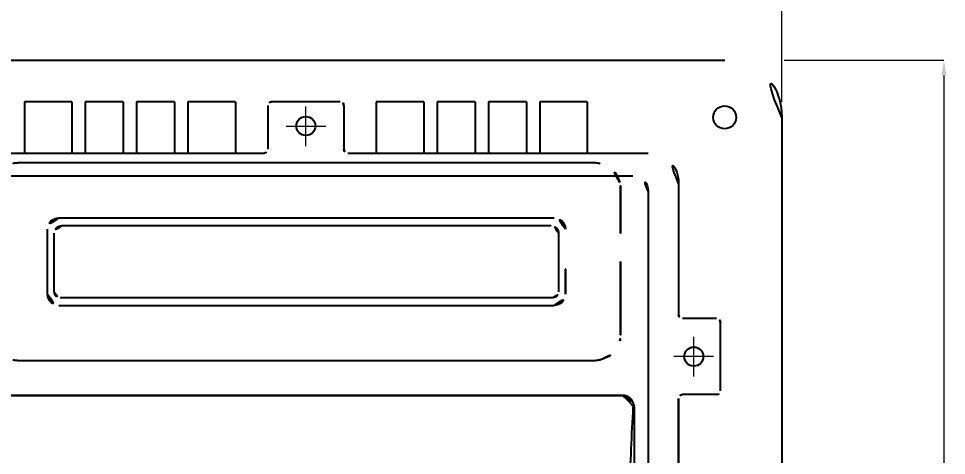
# Model space of a CAD drawing. Extents: x 16296660632 to 16296676784, y -37409619871 to -37409616699.
# Drawn here: x 16296675416.2 to 16296675660.2, y -37409617249.2 to -37409617134.4 of the extents above; entities that cross this region are included whole.
import ezdxf

# ---------------------------------------------------------------- set-up
doc = ezdxf.new("R2010")
doc.units = 0
doc.header["$LTSCALE"] = 10
doc.header["$MEASUREMENT"] = 0
doc.header["$PDMODE"] = 3
doc.header["$PDSIZE"] = -10
doc.linetypes.add('CENTER2', pattern=[28.575, 19.05, -3.175, 3.175, -3.175])
doc.layers.get('0').update_dxf_attribs({"linetype": 'CONTINUOUS'})
doc.layers.get('DEFPOINTS').update_dxf_attribs({"linetype": 'CONTINUOUS'})
for name, color, linetype in [('BODY', 7, 'CONTINUOUS'), ('MAKE2D HIDDEN LINES - TANGENT', 255, 'CONTINUOUS'), ('MAKE2D VISIBLE LINES', 7, 'CONTINUOUS'), ('MAKE2D VISIBLE LINES - TANGENT', 7, 'CONTINUOUS')]:
    doc.layers.add(name, color=color, linetype=linetype)
doc.styles.add('Daelim Dimension', font='')
doc.styles.get('Daelim Dimension').set_extended_font_data('NanumGothic')
doc.dimstyles.new('DEFAULT', dxfattribs={"dimscale": 2, "dimtxt": 2, "dimasz": 2, "dimexe": 0, "dimexo": 2, "dimgap": 1, "dimtad": 1, "dimdec": 1, "dimzin": 9, "dimdsep": 46, "dimtxsty": 'Daelim Dimension', "dimcen": 0.5, "dimclrd": 252, "dimclre": 252, "dimclrt": 3, "dimadec": 1, "dimazin": 0, "dimtfac": 1, "dimtdec": 1, "dimtix": 1, "dimtmove": 0, "dimatfit": 3, "dimfxl": 1, "dimtolj": 1, "dimtzin": 1, "dimlwd": 9, "dimlwe": 9, "dimarcsym": 0})

# ---------------------------------------------------------------- blocks, each defined once
blk = doc.blocks.new('*D5')
at = {"layer": 'BODY', "color": 5, "lineweight": 9, "transparency": 16777216}
for p, q in [((16296675617.54423, -37409617145.376938), (16296675659.53021, -37409617145.376938)), ((16296675659.53021, -37409617149.376938), (16296675659.53021, -37409617443.376968)), ((16296675615.488569, -37409617447.376968), (16296675659.53021, -37409617447.376968))]:
    blk.add_line(p, q, dxfattribs=at)
at = {"layer": 'BODY', "color": 5, "transparency": 16777216}
for points in [[(16296675658.863541, -37409617149.376938), (16296675660.196871, -37409617149.376938), (16296675659.53021, -37409617145.376938)], [(16296675658.863541, -37409617443.376968), (16296675660.196871, -37409617443.376968), (16296675659.53021, -37409617447.376968)]]:
    blk.add_solid(points, dxfattribs=at)
at = {"layer": 'DEFPOINTS', "color": 0, "transparency": 16777216}
for p in [(16296675613.54423, -37409617145.376938), (16296675611.488569, -37409617447.376968), (16296675659.53021, -37409617447.376968)]:
    blk.add_point(p, dxfattribs=at)
at = {"layer": 'BODY', "color": 7, "lineweight": 5, "transparency": 16777216, "insert": (16296675646.628929, -37409617296.376953), "char_height": 20, "attachment_point": 5, "rotation": 90, "style": 'Daelim Dimension'}
blk.add_mtext('\\A1;302', dxfattribs=at)
blk = doc.blocks.new('*D6')
at = {"layer": 'BODY', "color": 5, "lineweight": 9, "transparency": 16777216}
for p, q in [((16296675366.888321, -37409617156.320908), (16296675366.888321, -37409617085.378647)), ((16296675370.888321, -37409617085.378647), (16296675612.888321, -37409617085.378647)), ((16296675616.888321, -37409617156.320908), (16296675616.888321, -37409617085.378647))]:
    blk.add_line(p, q, dxfattribs=at)
at = {"layer": 'BODY', "color": 5, "transparency": 16777216}
for points in [[(16296675370.888321, -37409617084.711983), (16296675370.888321, -37409617086.045311), (16296675366.888321, -37409617085.378647)], [(16296675612.888321, -37409617084.711983), (16296675612.888321, -37409617086.045311), (16296675616.888321, -37409617085.378647)]]:
    blk.add_solid(points, dxfattribs=at)
at = {"layer": 'DEFPOINTS', "color": 0, "transparency": 16777216}
for p in [(16296675616.888321, -37409617085.378647), (16296675366.888321, -37409617160.320908), (16296675616.888321, -37409617160.320908)]:
    blk.add_point(p, dxfattribs=at)
at = {"layer": 'BODY', "color": 7, "lineweight": 5, "transparency": 16777216, "insert": (16296675491.3375, -37409617072.491669), "char_height": 20, "attachment_point": 5, "style": 'Daelim Dimension'}
blk.add_mtext('\\A1;250', dxfattribs=at)

msp = doc.modelspace()

# ---------------------------------------------------------------- linework, layer by layer
at = {"color": 1}
for p, q in [((16296675430.27, -37409617156.27), (16296675417.77, -37409617156.27)), ((16296675417.77, -37409617156.27), (16296675417.77, -37409617169.77)), ((16296675430.27, -37409617156.27), (16296675430.27, -37409617169.77)), ((16296675443.77, -37409617156.27), (16296675433.77, -37409617156.27)), ((16296675433.77, -37409617156.27), (16296675433.77, -37409617169.77)), ((16296675443.77, -37409617156.27), (16296675443.77, -37409617169.77)), ((16296675457.27, -37409617156.27), (16296675447.27, -37409617156.27)), ((16296675447.27, -37409617156.27), (16296675447.27, -37409617169.77)), ((16296675457.27, -37409617156.27), (16296675457.27, -37409617169.77)), ((16296675473.27, -37409617156.27), (16296675460.77, -37409617156.27)), ((16296675460.77, -37409617156.27), (16296675460.77, -37409617169.77)), ((16296675473.27, -37409617156.27), (16296675473.27, -37409617169.77)), ((16296675481.77, -37409617157.27), (16296675481.77, -37409617168.77)), ((16296675500.77, -37409617156.27), (16296675482.77, -37409617156.27)), ((16296675501.77, -37409617157.27), (16296675501.77, -37409617168.77)), ((16296675522.77, -37409617156.27), (16296675510.27, -37409617156.27)), ((16296675510.27, -37409617156.27), (16296675510.27, -37409617169.77)), ((16296675522.77, -37409617156.27), (16296675522.77, -37409617169.77)), ((16296675536.27, -37409617156.27), (16296675526.27, -37409617156.27)), ((16296675526.27, -37409617156.27), (16296675526.27, -37409617169.77)), ((16296675536.27, -37409617156.27), (16296675536.27, -37409617169.77)), ((16296675549.77, -37409617156.27), (16296675539.77, -37409617156.27)), ((16296675539.77, -37409617156.27), (16296675539.77, -37409617169.77)), ((16296675549.77, -37409617156.27), (16296675549.77, -37409617169.77)), ((16296675565.77, -37409617156.27), (16296675553.27, -37409617156.27)), ((16296675553.27, -37409617156.27), (16296675553.27, -37409617169.77)), ((16296675565.77, -37409617156.27), (16296675565.77, -37409617169.77)), ((16296675401.77, -37409617169.77), (16296675480.77, -37409617169.77)), ((16296675502.77, -37409617169.77), (16296675581.77, -37409617169.77)), ((16296675405.77, -37409617175.77), (16296675577.77, -37409617175.77)), ((16296675589.77, -37409617177.77), (16296675589.77, -37409617212.27)), ((16296675581.77, -37409617179.77), (16296675581.77, -37409617418.77)), ((16296675581.77, -37409617213.26), (16296675581.77, -37409617230.78)), ((16296675599.77, -37409617213.27), (16296675590.77, -37409617213.27)), ((16296675600.77, -37409617232.27), (16296675600.77, -37409617214.27)), ((16296675589.77, -37409617234.27), (16296675589.77, -37409617364.27)), ((16296675589.77, -37409617364.27), (16296675589.77, -37409617234.27)), ((16296675589.77, -37409617364.27), (16296675589.77, -37409617234.27)), ((16296675599.77, -37409617233.27), (16296675590.77, -37409617233.27))]:
    msp.add_line(p, q, dxfattribs=at)
at = {"color": 1, "linetype": 'CENTER2', "lineweight": 5, "ltscale": 0.1}
for p, q in [((16296675491.77, -37409617167.98), (16296675491.77, -37409617157.55)), ((16296675496.98, -37409617162.77), (16296675486.55, -37409617162.77)), ((16296675593.77, -37409617228.48), (16296675593.77, -37409617218.05)), ((16296675598.98, -37409617223.27), (16296675588.55, -37409617223.27))]:
    msp.add_line(p, q, dxfattribs=at)
at = {"color": 1}
for centre in [(16296675491.77, -37409617162.65), (16296675593.77, -37409617223.27)]:
    msp.add_circle(centre, 2.5, dxfattribs=at)
for centre, radius, start, end in [((16296675482.77, -37409617157.27), 1, 90, 180), ((16296675500.77, -37409617157.27), 1, 0, 90), ((16296675480.77, -37409617168.77), 1, 270, 0), ((16296675502.77, -37409617168.77), 1, 180, 270), ((16296675581.77, -37409617177.77), 8, 0, 90), ((16296675577.77, -37409617179.77), 4, 0, 90), ((16296675590.77, -37409617212.27), 1, 180, 270), ((16296675599.77, -37409617214.27), 1, 0, 90), ((16296675590.77, -37409617234.27), 1, 90, 180), ((16296675599.77, -37409617232.27), 1, 270, 0)]:
    msp.add_arc(centre, radius, start, end, dxfattribs=at)
at = {"layer": 'BODY'}
for p, q in [((16296675381.89, -37409617145.38), (16296675601.93, -37409617145.38)), ((16296675616.93, -37409617160.38), (16296675616.93, -37409617432.38))]:
    msp.add_line(p, q, dxfattribs=at)
msp.add_circle((16296675601.89, -37409617160.38), 3, dxfattribs=at)
msp.add_arc((16296675601.93, -37409617160.38), 15, 0, 90, dxfattribs=at)
at = {"layer": 'MAKE2D HIDDEN LINES - TANGENT', "color": 0}
for p, q in [((16296675427.63, -37409617188.84), (16296675556.23, -37409617188.84)), ((16296675425.63, -37409617206.28), (16296675425.63, -37409617190.84)), ((16296675558.23, -37409617190.84), (16296675558.23, -37409617206.28)), ((16296675543.05, -37409617207.78), (16296675427.13, -37409617207.78)), ((16296675556.73, -37409617207.78), (16296675543.05, -37409617207.78))]:
    msp.add_line(p, q, dxfattribs=at)
for centre, radius, start, end in [((16296675427.63, -37409617190.84), 2, 89.9948, 180.0052), ((16296675556.23, -37409617190.84), 2, 359.9948, 90.0052), ((16296675427.13, -37409617206.28), 1.5, 179.9948, 270.0052), ((16296675556.73, -37409617206.28), 1.5, 269.9948, 0.0052)]:
    msp.add_arc(centre, radius, start, end, dxfattribs=at)
at = {"layer": 'MAKE2D VISIBLE LINES', "color": 0}
for p, q in [((16296675491.77, -37409617172.28), (16296675491.93, -37409617172.28)), ((16296675491.93, -37409617172.28), (16296675492.06, -37409617172.28)), ((16296675426.83, -37409617186.78), (16296675557.03, -37409617186.78)), ((16296675423.83, -37409617206.84), (16296675423.83, -37409617189.78)), ((16296675426.83, -37409617209.84), (16296675557.03, -37409617209.84))]:
    msp.add_line(p, q, dxfattribs=at)
at = {"layer": 'MAKE2D VISIBLE LINES'}
for p, q in [((16296675409.09, -37409617233.47), (16296675492.06, -37409617233.47)), ((16296675492.06, -37409617233.47), (16296675575.04, -37409617233.47)), ((16296675578.06, -37409617236.46), (16296675578.06, -37409617417.49))]:
    msp.add_line(p, q, dxfattribs=at)
at = {"layer": 'MAKE2D VISIBLE LINES', "color": 0}
for centre, radius, start, end in [((16296675567.53, -37409617179.28), 7, 14.9453, 76.4932), ((16296675567.42, -37409617179.3), 7.11, 3.2054, 14.9371), ((16296675426.83, -37409617189.78), 3, 89.9968, 179.9996), ((16296675557.04, -37409617189.8), 3, 0.5093, 90.5118), ((16296670066.92, -37409617198.31), 5493.13, 359.91082, 0.08918), ((16296675426.83, -37409617206.84), 3, 180.0004, 270.0032), ((16296675557, -37409617206.84), 3, 270.5054, 0.508), ((16296675567.53, -37409617217.34), 7, 283.5068, 345.0547), ((16296675567.42, -37409617217.32), 7.11, 345.0629, 356.7946)]:
    msp.add_arc(centre, radius, start, end, dxfattribs=at)
for points, knots in [([(16296675414.69, -37409617172.47), (16296675414.77, -37409617172.45), (16296675414.9, -37409617172.42), (16296675415.11, -37409617172.38), (16296675415.3, -37409617172.35), (16296675415.51, -37409617172.32), (16296675415.78, -37409617172.3), (16296675416.02, -37409617172.28), (16296675416.22, -37409617172.28), (16296675416.4, -37409617172.27), (16296675416.99, -37409617172.27), (16296675442.13, -37409617172.28), (16296675467.17, -37409617172.28), (16296675491.77, -37409617172.28)], [0, 0, 0, 0, 0.232402, 0.418034, 0.62508, 0.83155, 1.038425, 1.441185, 1.544419, 1.65821, 1.985783, 3.290311, 77.091774, 77.091774, 77.091774, 77.091774]), ([(16296675492.06, -37409617172.28), (16296675507.03, -37409617172.28), (16296675532.16, -37409617172.28), (16296675557.36, -37409617172.28), (16296675567.66, -37409617172.27), (16296675567.95, -37409617172.29), (16296675568.45, -37409617172.33), (16296675568.88, -37409617172.4), (16296675569.16, -37409617172.47)], [0, 0, 0, 0, 44.911075, 75.361763, 75.615978, 75.806813, 76.241484, 77.111237, 77.111237, 77.111237, 77.111237]), ([(16296675574.52, -37409617178.91), (16296675574.52, -37409617178.94), (16296675574.52, -37409617179.01), (16296675574.53, -37409617179.17), (16296675574.53, -37409617179.34), (16296675574.53, -37409617179.54), (16296675574.53, -37409617182.39), (16296675574.53, -37409617188.65), (16296675574.53, -37409617194.85), (16296675574.53, -37409617198.31)], [0, 0, 0, 0, 0.10166, 0.206036, 0.47136, 0.630829, 0.805251, 9.008719, 19.404082, 19.404082, 19.404082, 19.404082]), ([(16296675574.53, -37409617198.31), (16296675574.53, -37409617204.62), (16296675574.53, -37409617210.98), (16296675574.53, -37409617217.38), (16296675574.53, -37409617217.54), (16296675574.52, -37409617217.65), (16296675574.52, -37409617217.71)], [0, 0, 0, 0, 18.932677, 19.076092, 19.198001, 19.404037, 19.404037, 19.404037, 19.404037]), ([(16296675491.93, -37409617224.34), (16296675482.2, -37409617224.34), (16296675467.27, -37409617224.34), (16296675442.44, -37409617224.34), (16296675427.07, -37409617224.35), (16296675416.8, -37409617224.35), (16296675416.4, -37409617224.35), (16296675416.2, -37409617224.35), (16296675415.99, -37409617224.34), (16296675415.75, -37409617224.32), (16296675415.5, -37409617224.3), (16296675415.3, -37409617224.27), (16296675415.03, -37409617224.22), (16296675414.83, -37409617224.18), (16296675414.69, -37409617224.15)], [0, 0, 0, 0, 29.180667, 44.787194, 74.474048, 75.305806, 75.592192, 75.692942, 75.88396, 76.22846, 76.424289, 76.631124, 76.832229, 77.251198, 77.251198, 77.251198, 77.251198]), ([(16296675569.16, -37409617224.15), (16296675569.02, -37409617224.18), (16296675568.74, -37409617224.24), (16296675568.3, -37409617224.31), (16296675567.95, -37409617224.33), (16296675567.66, -37409617224.35), (16296675567.39, -37409617224.35), (16296675567.07, -37409617224.35), (16296675556.92, -37409617224.35), (16296675531.92, -37409617224.34), (16296675507.03, -37409617224.34), (16296675492.06, -37409617224.34)], [0, 0, 0, 0, 0.43538, 0.869753, 1.304424, 1.49526, 1.749474, 2.109874, 2.470482, 32.200162, 77.111237, 77.111237, 77.111237, 77.111237])]:
    msp.add_open_spline(points, degree=3, knots=knots, dxfattribs=at)
at = {"layer": 'MAKE2D VISIBLE LINES'}
msp.add_rational_spline([(16296675575.04, -37409617233.47), (16296675577.69, -37409617233.47), (16296675578.04, -37409617236.07), (16296675578.06, -37409617236.27), (16296675578.06, -37409617236.46)], [1, 0.752518436471, 1, 0.997828786274, 1], degree=2, knots=[5.16676, 5.16676, 5.16676, 9.466153, 9.466153, 9.858217, 9.858217, 9.858217], dxfattribs=at)
at = {"layer": 'MAKE2D VISIBLE LINES - TANGENT'}
msp.add_line((16296675574.91, -37409617233.49), (16296675409.22, -37409617233.49), dxfattribs=at)
for points, knots in [([(16296675574.91, -37409617233.49), (16296675575.71, -37409617233.49), (16296675576.47, -37409617233.82), (16296675577.56, -37409617234.93), (16296675577.87, -37409617235.71), (16296675577.86, -37409617236.49)], [0, 0, 0, 0, 0.499045, 0.499045, 1, 1, 1, 1]), ([(16296675577.86, -37409617417.47), (16296675577.48, -37409617410.15), (16296675576.81, -37409617395.38), (16296675575.86, -37409617365.26), (16296675575.4, -37409617327.1), (16296675575.86, -37409617288.91), (16296675576.81, -37409617258.7), (16296675577.48, -37409617243.85), (16296675577.86, -37409617236.49)], [0, 0, 0, 0, 21.968135, 44.358987, 90.400885, 136.438883, 158.953226, 181.054766, 181.054766, 181.054766, 181.054766])]:
    msp.add_open_spline(points, degree=3, knots=knots, dxfattribs=at)

# ---------------------------------------------------------------- dimensions: what is measured, and where the dimension line sits
at = {"layer": 'BODY', "color": 5, "lineweight": 5}
dim = msp.add_linear_dim(base=(16296675616.89, -37409617085.38), p1=(16296675366.89, -37409617160.32), p2=(16296675616.89, -37409617160.32), dimstyle='DEFAULT', override={"dimtxt": 10, "dimclrd": 5, "dimclre": 5, "dimclrt": 7}, dxfattribs=at)
dim.commit()
dim.dimension.update_dxf_attribs({"geometry": '*D6', "text_midpoint": (16296675491.34, -37409617085.38), "dimtype": 160})
dim = msp.add_linear_dim(base=(16296675659.53, -37409617447.38), p1=(16296675613.54, -37409617145.38), p2=(16296675611.49, -37409617447.38), angle=90, dimstyle='DEFAULT', override={"dimtxt": 10, "dimclrd": 5, "dimclre": 5, "dimclrt": 7}, dxfattribs=at)
dim.commit()
dim.dimension.update_dxf_attribs({"geometry": '*D5', "text_midpoint": (16296675646.63, -37409617296.38)})

doc.saveas('drawing.dxf')
